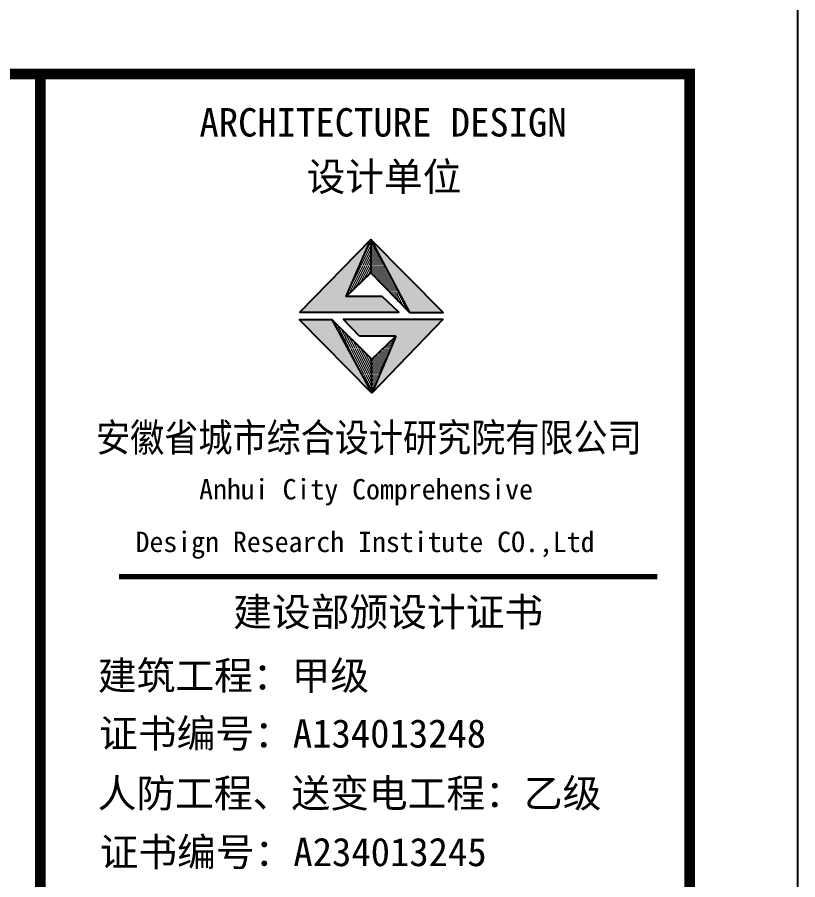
# Model space of a CAD drawing. Extents: x -17471 to 313636, y -71590 to 757901.
# Drawn here: x 239712 to 246936, y 248307 to 256295 of the extents above; entities that cross this region are included whole.
import ezdxf

# ---------------------------------------------------------------- set-up
doc = ezdxf.new("R2010")
doc.units = 0
doc.header["$LTSCALE"] = 1000
doc.header["$MEASUREMENT"] = 0
doc.layers.add('PUB_TITLE', color=4, linetype='Continuous')
doc.layers.add('图框', color=7, linetype='Continuous')
doc.styles.add('黑体', font='simhei.ttf', dxfattribs={"width": 0.6, "height": 4.3})

msp = doc.modelspace()

# ---------------------------------------------------------------- hatches: boundary and pattern name
at = {"layer": '图框'}
for points in [[(242757.4, 253710.2), (242985, 254238.2), (242328.7, 253563.6), (243242.6, 253563.6), (243091, 253710.2)], [(243343.7, 253560.8), (243653.1, 253560.8), (242985, 254238.2)], [(242624.6, 253495.7), (242321.2, 253495.7), (242993.9, 252812.4)], [(242729.3, 253497.7), (242878.5, 253341.1), (243216.6, 253341.1), (242993.9, 252812.4), (243653.6, 253497.7)]]:
    msp.add_hatch(color=1, dxfattribs=at).paths.add_polyline_path(points)
h = msp.add_hatch(dxfattribs=at)
h.set_pattern_fill('DOTS', color=256, scale=300, style=0)
h.set_pattern_definition([(0, (-2036377.77, 1115288.023), (9.375, 18.75), [0, -18.75])])
h.paths.add_polyline_path([(242993.9, 252812.4), (242993.9, 253127.3), (242624.6, 253495.7)])
h.paths.add_polyline_path([(243216.6, 253341.1), (242993.9, 253127.3), (242993.9, 252812.4)])
h.paths.add_polyline_path([(242985, 254238.2), (242985, 253927.7), (243343.7, 253560.8)])
h.paths.add_polyline_path([(242985, 253927.7), (242985, 254238.2), (242757.4, 253710.2)])

# ---------------------------------------------------------------- linework, layer by layer
at = {"layer": 'PUB_TITLE'}
msp.add_lwpolyline([(187535.9, 214770.2), (246935.9, 214770.2), (246935.9, 256770.2), (187535.9, 256770.2)], close=True, dxfattribs=at)
at = {"layer": 'PUB_TITLE', "const_width": 100}
msp.add_lwpolyline([(190035.9, 215770.2), (245935.9, 215770.2), (245935.9, 255770.2), (190035.9, 255770.2)], close=True, dxfattribs=at)
at = {"layer": '图框'}
for p, q in [((242757.4, 253710.2), (242985, 254238.2)), ((242985, 254238.2), (243343.7, 253560.8)), ((242993.9, 252812.4), (242321.2, 253495.7)), ((242321.2, 253495.7), (242624.6, 253495.7)), ((242993.9, 252812.4), (242321.2, 253495.7)), ((242321.2, 253495.7), (242624.6, 253495.7)), ((242321.2, 253495.7), (242624.6, 253495.7)), ((242993.9, 253127.3), (242624.6, 253495.7)), ((242729.3, 253497.7), (243653.6, 253497.7)), ((242878.5, 253341.1), (242729.3, 253497.7)), ((243653.6, 253497.7), (242993.9, 252812.4)), ((243216.6, 253341.1), (242878.5, 253341.1)), ((242993.9, 253127.3), (243216.6, 253341.1)), ((243216.6, 253341.1), (242993.9, 252812.4)), ((242993.9, 252812.4), (242993.9, 253127.3)), ((242993.9, 252812.4), (242993.9, 253127.3)), ((242993.9, 252812.4), (242993.9, 253127.3))]:
    msp.add_line(p, q, dxfattribs=at)
at = {"layer": '图框', "color": 1}
for p, q in [((242993.9, 252812.4), (242321.2, 253495.7)), ((242624.6, 253495.7), (242993.9, 252812.4))]:
    msp.add_line(p, q, dxfattribs=at)
at = {"layer": '图框', "color": 4, "const_width": 98.6}
msp.add_lwpolyline([(239926.6, 255770.2), (245935.9, 255770.2), (245935.9, 215770.2), (239926.6, 215770.2)], close=True, dxfattribs=at)
at = {"layer": '图框'}
for points in [[(243091, 253710.2), (242757.4, 253710.2), (242985, 253927.7), (243343.7, 253560.8), (243653.1, 253560.8), (242985, 254238.2), (242328.7, 253563.6), (243242.6, 253563.6), (243091, 253710.2)], [(242985, 254238.2), (242985, 253927.7)]]:
    msp.add_lwpolyline(points, dxfattribs=at)
at = {"layer": '图框', "color": 4, "const_width": 49.8}
msp.add_lwpolyline([(240655.4, 251114.2), (245635.4, 251114.2)], dxfattribs=at)

# ---------------------------------------------------------------- texts
at = {"layer": '图框', "color": 4, "style": '黑体'}
for s, height, p in [('ARCHITECTURE DESIGN', 262.944, (241398.4, 255190.5)), ('设计单位', 262.94, (242389.7, 254686.9)), ('Anhui City Comprehensive ', 189.24, (241395.7, 251828.7)), (' Design Research Institute CO.,Ltd', 189.24, (240678.4, 251341.7)), ('建设部颁设计证书', 262.94, (241710.9, 250655.6)), (' 建筑工程：甲级', 262.94, (240279.6, 250066.4)), ('证书编号：A134013248', 262.944, (240469.8, 249530.5)), ('人防工程、送变电工程：乙级', 262.944, (240456, 248976.8)), ('证书编号：A234013245', 262.944, (240474.6, 248432.7))]:
    msp.add_text(s, height=height, dxfattribs=at).set_placement(p)
at = {"layer": '图框', "color": 4, "style": '黑体', "width": 0.88}
msp.add_text('安徽省城市综合设计研究院有限公司', height=262.944, dxfattribs=at).set_placement((240441.6, 252270.7))

doc.saveas('drawing.dxf')
